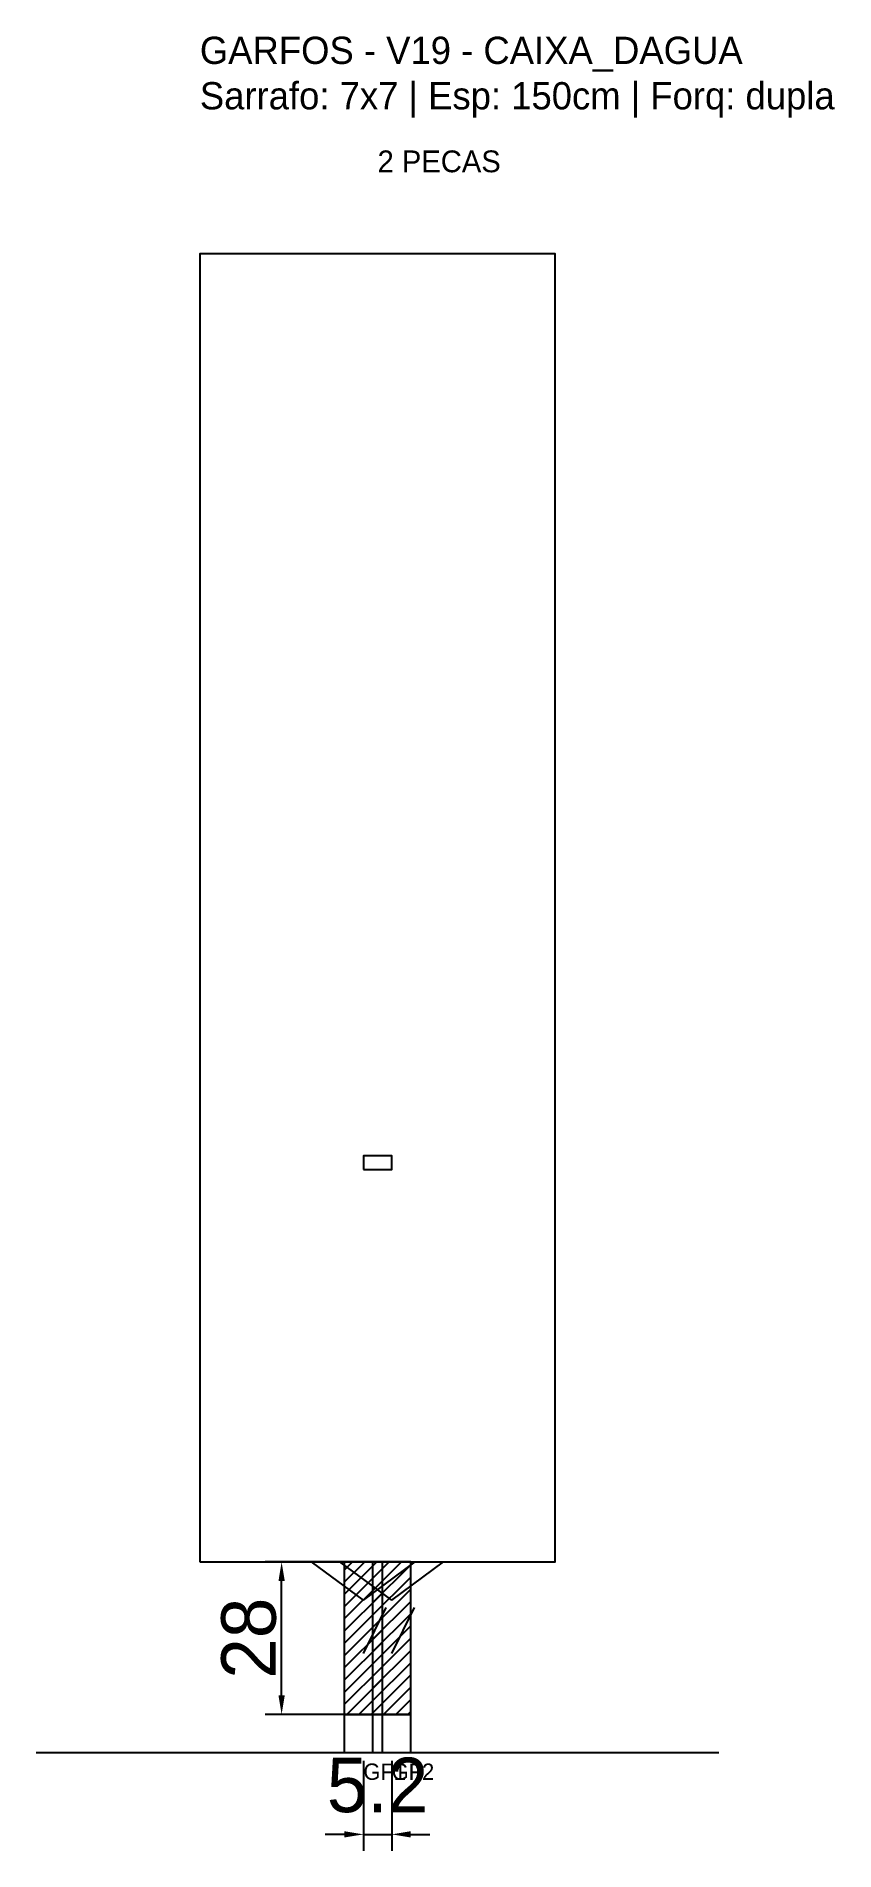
# Model space of a CAD drawing. Header units: metres. Extents: x -30 to 116, y -25 to 308.
import ezdxf

# ---------------------------------------------------------------- set-up
doc = ezdxf.new("R2010")
doc.units = ezdxf.units.M
for name, color, linetype in [('BARRA_ANCORAGEM', 1, 'Continuous'), ('COTA', 241, 'Continuous'), ('GARFOS OK', 3, 'Continuous'), ('NOME DA VIGA', 6, 'Continuous'), ('SARR_7x7', 40, 'Continuous'), ('TIRAS REESCORAMENTO', 252, 'Continuous'), ('VIGAS', 3, 'Continuous')]:
    doc.layers.add(name, color=color, linetype=linetype)
doc.dimstyles.new('EZ DXF', dxfattribs={"dimtxt": 10, "dimasz": 3.5, "dimexe": 3, "dimexo": 1.5, "dimgap": 1, "dimtad": 1, "dimdec": 1, "dimdsep": 46, "dimcen": 2.5, "dimazin": 3, "dimtfac": 1, "dimtmove": 0, "dimatfit": 3})

msp = doc.modelspace()

# ---------------------------------------------------------------- hatches: boundary and pattern name
at = {"layer": 'COTA'}
h = msp.add_hatch(dxfattribs=at)
h.set_pattern_fill('ANSI31', scale=0.5)
h.paths.add_polyline_path([(26.5, 0), (33.5, 0), (33.5, 28), (26.5, 28)])
h = msp.add_hatch(dxfattribs=at)
h.set_pattern_fill('ANSI31', scale=0.5)
h.paths.add_polyline_path([(31.69, 0), (38.69, 0), (38.69, 28), (31.69, 28)])

# ---------------------------------------------------------------- linework, layer by layer
at = {"layer": 'BARRA_ANCORAGEM'}
for p, q in [((30, 11.2), (34.2, 19.6)), ((35.19, 11.2), (39.39, 19.6))]:
    msp.add_line(p, q, dxfattribs=at)
at = {"layer": 'GARFOS OK'}
for p, q in [((30, 21), (20.5, 28)), ((20.5, 28), (39.5, 28)), ((35.19, 21), (25.69, 28)), ((25.69, 28), (44.69, 28)), ((30, 21), (39.5, 28)), ((35.19, 21), (44.69, 28))]:
    msp.add_line(p, q, dxfattribs=at)
at = {"layer": 'GARFOS OK', "linetype": 'CONTINUOUS'}
msp.add_line((-30, -7), (95.19, -7), dxfattribs=at)
at = {"layer": 'GARFOS OK'}
for points in [[(26.5, 0), (33.5, 0), (33.5, 28), (26.5, 28), (26.5, 0)], [(31.69, 0), (38.69, 0), (38.69, 28), (31.69, 28), (31.69, 0)]]:
    msp.add_lwpolyline(points, dxfattribs=at)
at = {"layer": 'SARR_7x7'}
for points in [[(26.5, -7), (33.5, -7), (33.5, 0), (26.5, 0), (26.5, -7)], [(31.69, -7), (38.69, -7), (38.69, 0), (31.69, 0), (31.69, -7)]]:
    msp.add_lwpolyline(points, dxfattribs=at)
at = {"layer": 'TIRAS REESCORAMENTO'}
msp.add_lwpolyline([(30, 100), (35.19, 100), (35.19, 102.5), (30, 102.5), (30, 100)], dxfattribs=at)
at = {"layer": 'VIGAS'}
msp.add_lwpolyline([(0, 28), (65.19, 28), (65.19, 268), (0, 268), (0, 28)], dxfattribs=at)

# ---------------------------------------------------------------- texts
at = {"layer": 'NOME DA VIGA'}
for s, height, p in [('2 PECAS', 4, (32.6, 283)), ('GF1', 3, (30, -12)), ('GF2', 3, (35.19, -12))]:
    msp.add_text(s, height=height, dxfattribs=at).set_placement(p)
at = {"layer": 'NOME DA VIGA', "insert": (0, 293), "char_height": 5, "attachment_point": 7}
msp.add_mtext('GARFOS - V19 - CAIXA_DAGUA\\PSarrafo: 7x7 | Esp: 150cm | Forq: dupla', dxfattribs=at)

# ---------------------------------------------------------------- dimensions: what is measured, and where the dimension line sits
at = {"layer": 'COTA'}
msp.add_linear_dim(base=(15, 0), p1=(30, 0), p2=(30, 28), angle=90, dimstyle='EZ DXF', dxfattribs=at).render()
msp.add_linear_dim(base=(30, -22), p1=(30, -7), p2=(35.19, -7), dimstyle='EZ DXF', dxfattribs=at).render()

doc.saveas('drawing.dxf')
